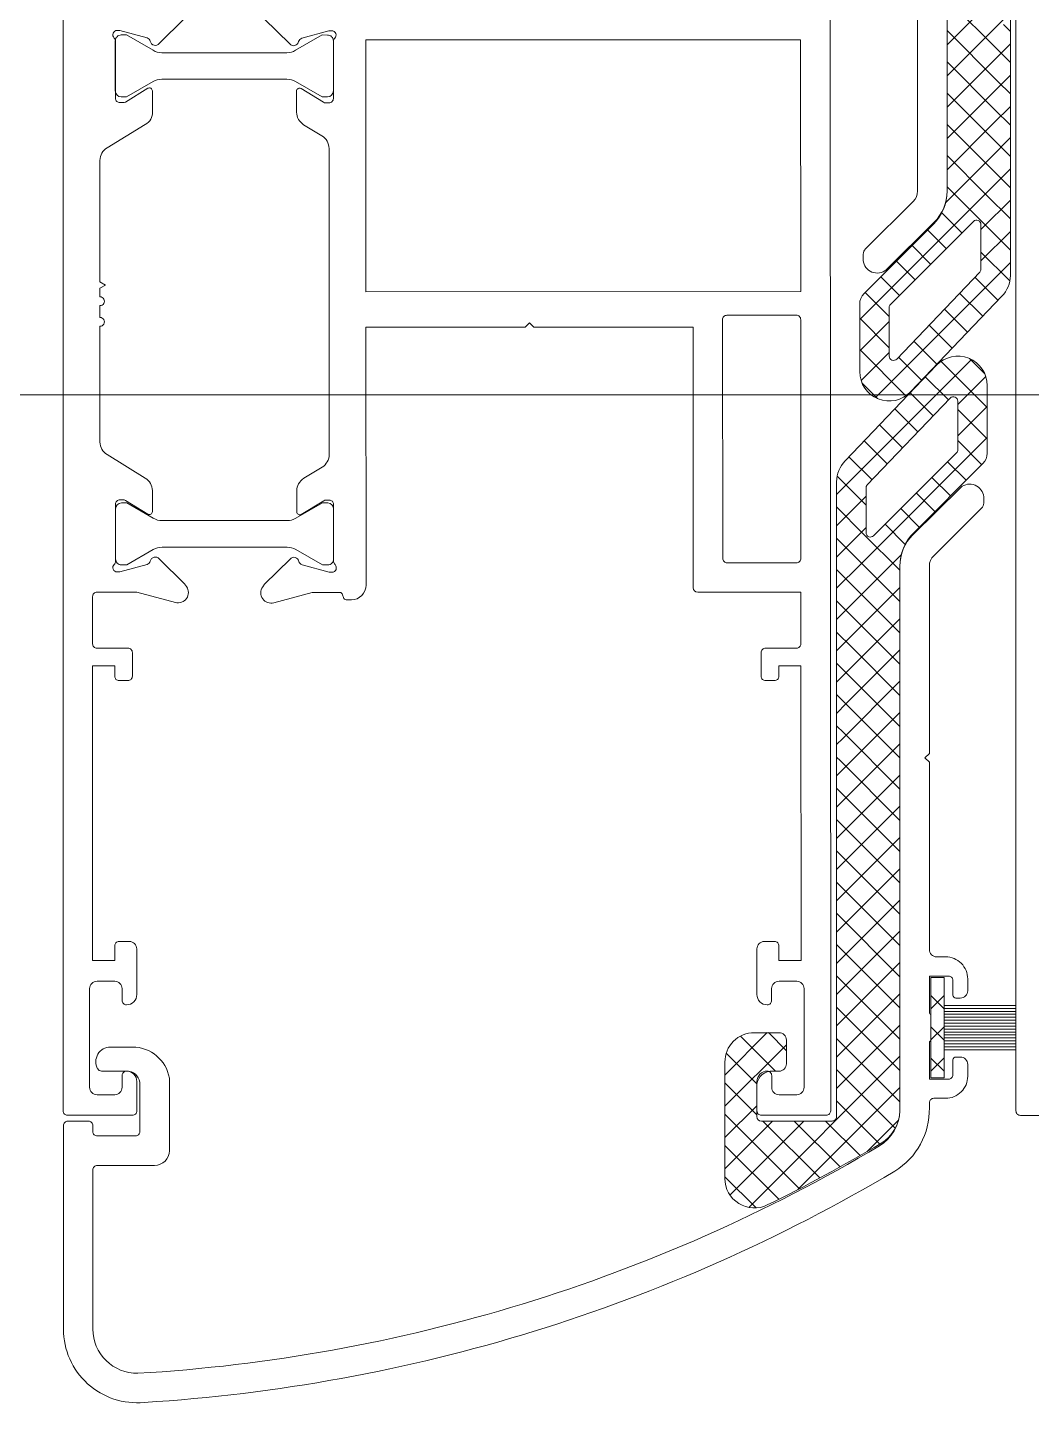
# Model space of a CAD drawing. Header units: centimetres. Extents: x 118932 to 154602, y -32682 to -23521.
# Drawn here: x 138044.56 to 138051.37, y -25187.51 to -25178.17 of the extents above; entities that cross this region are included whole.
import ezdxf

# ---------------------------------------------------------------- set-up
doc = ezdxf.new("R2010")
doc.units = ezdxf.units.CM
doc.header["$LTSCALE"] = 50
doc.header["$MEASUREMENT"] = 0
doc.layers.add('GEN_00_BL_Yazı', color=7, linetype='Continuous', lineweight=0, true_color=0x4f5250)
doc.layers.add('GEN_02_TF_Pencere', color=7, linetype='Continuous', lineweight=9, true_color=0x6093ac)

# ---------------------------------------------------------------- blocks, each defined once
blk = doc.blocks.new('P19')
at = {"layer": 'GEN_00_BL_Yazı'}
blk.add_line((62982.4729, 12254.7201, 0), (63032.4757, 12254.7043, 0), dxfattribs=at)
at = {"layer": 'GEN_02_TF_Pencere', "extrusion": (0, 0, -1)}
for p, q in [((62998.0276, 12259.9751, 0), (62998.0279, 12261.056, 0)), ((62998.2279, 12261.056, 0), (62998.2275, 12259.6751, 0)), ((62992.5512, 12259.2064, 0), (62993.5772, 12260.2317, 0)), ((62993.5275, 12260.235, 0), (62993.7393, 12260.0232, 0)), ((62992.5512, 12259.4185, 0), (62993.2432, 12260.11, 0)), ((62993.2029, 12259.6456, 0), (62993.705, 12260.1473, 0)), ((62993.2334, 12260.1049, 0), (62993.7391, 12259.5989, 0)), ((62993.3739, 12260.1766, 0), (62993.7392, 12259.811, 0)), ((62993.0946, 12260.0316, 0), (62993.4805, 12259.6455, 0)), ((62993.739, 12259.2454, 0), (62993.7393, 12260.0353, 0)), ((62992.5861, 12259.9856, 0), (62992.5861, 12259.9856, 0)), ((62992.9574, 12259.9567, 0), (62993.2683, 12259.6456, 0)), ((62993.4151, 12259.6455, 0), (62993.7392, 12259.9695, 0)), ((62997.6085, 12259.9453, 0), (62997.9976, 12259.9452, 0)), ((62992.5614, 12259.6407, 0), (62992.7728, 12259.852, 0)), ((62992.8218, 12259.8802, 0), (62993.0562, 12259.6457, 0)), ((62997.5083, 12259.352, 0), (62997.5085, 12259.8453, 0)), ((62992.6878, 12259.8021, 0), (62992.9812, 12259.5085, 0)), ((62993.5227, 12259.541, 0), (62993.7392, 12259.7574, 0)), ((62997.9975, 12259.7452, 0), (62997.7384, 12259.7452, 0)), ((62992.5832, 12259.6946, 0), (62992.9812, 12259.2963, 0)), ((62993.0113, 12259.6457, 0), (62993.4913, 12259.6455, 0)), ((62997.7084, 12259.7152, 0), (62997.7083, 12259.3802, 0)), ((62998.0275, 12259.6751, 0), (62998.0275, 12259.7151, 0)), ((62998.1975, 12259.6451, 0), (62998.0575, 12259.6451, 0)), ((62991.7336, 12259.6072, 0), (62991.2936, 12259.6074, 0)), ((62991.7604, 12249.6372, 0), (62991.7636, 12259.5772, 0)), ((62992.3513, 12259.5214, 0), (62992.3513, 12259.5558, 0)), ((62992.5513, 12259.5754, 0), (62992.5501, 12255.8795, 0)), ((62992.5513, 12259.5752, 0), (62992.5501, 12255.8796, 0)), ((62992.9799, 12255.3068, 0), (62992.9813, 12259.6157, 0)), ((62993.3211, 12259.1275, 0), (62993.7391, 12259.5453, 0)), ((62993.5227, 12259.6155, 0), (62993.5226, 12259.4155, 0)), ((62993.5227, 12259.6033, 0), (62993.7391, 12259.3868, 0)), ((62992.2413, 12259.4914, 0), (62992.3213, 12259.4914, 0)), ((62992.5513, 12259.5143, 0), (62992.9811, 12259.0842, 0)), ((62992.3512, 12259.3614, 0), (62992.2212, 12259.3614, 0)), ((62992.3511, 12259.1087, 0), (62992.3512, 12259.3614, 0)), ((62992.5511, 12258.9942, 0), (62992.9812, 12259.424, 0)), ((62993.5213, 12259.3925, 0), (62993.7294, 12259.1842, 0)), ((62992.0912, 12259.2615, 0), (62992.0912, 12259.3415, 0)), ((62992.1912, 12259.3314, 0), (62992.1912, 12259.2314, 0)), ((62992.5512, 12259.3022, 0), (62992.981, 12258.8721, 0)), ((62993.3211, 12259.2568, 0), (62993.3211, 12259.0956, 0)), ((62993.4312, 12259.3067, 0), (62993.3712, 12259.3068, 0)), ((62993.3949, 12259.3068, 0), (62993.6327, 12259.0688, 0)), ((62993.4513, 12259.0455, 0), (62993.739, 12259.3331, 0)), ((62997.7974, 12259.3052, 0), (62997.9687, 12259.3052, 0)), ((62992.1712, 12259.2114, 0), (62992.1412, 12259.2115, 0)), ((62992.551, 12258.7821, 0), (62992.9811, 12259.2119, 0)), ((62993.3211, 12259.1684, 0), (62993.4439, 12259.0455, 0)), ((62992.3411, 12258.9314, 0), (62992.3411, 12259.0914, 0)), ((62992.5511, 12259.09, 0), (62992.981, 12258.6599, 0)), ((62997.9073, 12259.1416, 0), (62997.758, 12259.1416, 0)), ((62992.551, 12258.57, 0), (62992.9811, 12258.9998, 0)), ((62993.3711, 12259.0456, 0), (62993.539, 12259.0455, 0)), ((62992.351, 12258.6614, 0), (62992.3511, 12258.914, 0)), ((62992.141, 12258.8115, 0), (62992.171, 12258.8114, 0)), ((62992.191, 12258.7914, 0), (62992.191, 12258.6914, 0)), ((62992.5509, 12258.3578, 0), (62992.981, 12258.7876, 0)), ((62992.5511, 12258.8779, 0), (62992.9809, 12258.4478, 0)), ((62992.091, 12258.6815, 0), (62992.091, 12258.7615, 0)), ((62992.221, 12258.6614, 0), (62992.351, 12258.6614, 0)), ((62992.551, 12258.6658, 0), (62992.9808, 12258.2357, 0)), ((62992.301, 12258.5314, 0), (62992.2409, 12258.5314, 0)), ((62992.5508, 12258.1457, 0), (62992.9809, 12258.5755, 0)), ((62992.3505, 12257.2105, 0), (62992.351, 12258.4814, 0)), ((62992.5509, 12258.4536, 0), (62992.9808, 12258.0235, 0)), ((62992.5508, 12257.9336, 0), (62992.9809, 12258.3634, 0)), ((62992.5509, 12258.2415, 0), (62992.9807, 12257.8114, 0)), ((62992.5507, 12257.7214, 0), (62992.9808, 12258.1512, 0)), ((62992.5508, 12258.0294, 0), (62992.9806, 12257.5993, 0)), ((62992.5506, 12257.5093, 0), (62992.9807, 12257.9391, 0)), ((62992.5507, 12257.8172, 0), (62992.9737, 12257.394, 0)), ((62992.5506, 12257.2972, 0), (62992.9807, 12257.727, 0)), ((62992.5507, 12257.6051, 0), (62992.954, 12257.2015, 0)), ((62992.5505, 12257.085, 0), (62992.9806, 12257.5149, 0)), ((62992.5506, 12257.393, 0), (62992.9343, 12257.009, 0)), ((62992.9737, 12257.394, 0), (62992.9806, 12257.3871, 0)), ((62992.9625, 12257.2847, 0), (62992.9805, 12257.3027, 0)), ((62992.3805, 12257.1805, 0), (62992.3505, 12257.2105, 0)), ((62992.5504, 12256.8729, 0), (62992.9625, 12257.2847, 0)), ((62992.954, 12257.2015, 0), (62992.9805, 12257.175, 0)), ((62992.3501, 12255.8796, 0), (62992.3505, 12257.1505, 0)), ((62992.3505, 12257.1505, 0), (62992.3805, 12257.1805, 0)), ((62992.5505, 12257.1808, 0), (62992.9146, 12256.8165, 0)), ((62992.5504, 12256.6608, 0), (62992.9383, 12257.0485, 0)), ((62992.9383, 12257.0485, 0), (62992.9805, 12257.0906, 0)), ((62992.5505, 12256.9687, 0), (62992.8949, 12256.6241, 0)), ((62992.9343, 12257.009, 0), (62992.9804, 12256.9629, 0)), ((62992.9142, 12256.8123, 0), (62992.9804, 12256.8785, 0)), ((62992.5503, 12256.4486, 0), (62992.9142, 12256.8123, 0)), ((62992.5504, 12256.7566, 0), (62992.8752, 12256.4316, 0)), ((62992.9146, 12256.8165, 0), (62992.9804, 12256.7508, 0)), ((62992.89, 12256.576, 0), (62992.9803, 12256.6663, 0)), ((62992.5502, 12256.2365, 0), (62992.89, 12256.576, 0)), ((62992.5503, 12256.5444, 0), (62992.8555, 12256.2391, 0)), ((62992.8949, 12256.6241, 0), (62992.9803, 12256.5386, 0)), ((62992.8658, 12256.3398, 0), (62992.9803, 12256.4542, 0)), ((62992.8752, 12256.4316, 0), (62992.9802, 12256.3265, 0)), ((62992.5502, 12256.0244, 0), (62992.8658, 12256.3398, 0)), ((62992.5503, 12256.3323, 0), (62992.8358, 12256.0466, 0)), ((62992.8417, 12256.1036, 0), (62992.9802, 12256.2421, 0)), ((62992.8555, 12256.2391, 0), (62992.9802, 12256.1144, 0)), ((62992.5408, 12255.8029, 0), (62992.8417, 12256.1036, 0)), ((62992.5502, 12256.1202, 0), (62992.8161, 12255.8541, 0)), ((62992.8175, 12255.8674, 0), (62992.9801, 12256.0299, 0)), ((62992.8358, 12256.0466, 0), (62992.9801, 12255.9022, 0)), ((62992.5501, 12255.9081, 0), (62992.7964, 12255.6616, 0)), ((62991.957, 12255.0074, 0), (62992.8175, 12255.8674, 0)), ((62991.9959, 12255.4869, 0), (62992.3208, 12255.8089, 0)), ((62992.7933, 12255.6312, 0), (62992.9801, 12255.8178, 0)), ((62992.8161, 12255.8541, 0), (62992.98, 12255.6901, 0)), ((62992.514, 12255.732, 0), (62992.6507, 12255.5952, 0)), ((62992.4563, 12255.6534, 0), (62991.9863, 12255.1837, 0)), ((62992.4622, 12255.6674, 0), (62992.1373, 12255.3455, 0)), ((62992.1658, 12255.1107, 0), (62992.7288, 12255.6733, 0)), ((62992.4184, 12255.6155, 0), (62992.5446, 12255.4892, 0)), ((62992.78, 12255.6521, 0), (62992.7799, 12255.3493, 0)), ((62992.78, 12255.6521, 0), (62992.78, 12255.6521, 0)), ((62992.78, 12255.6179, 0), (62992.7933, 12255.6312, 0)), ((62992.7964, 12255.6616, 0), (62992.98, 12255.478, 0)), ((62992.7799, 12255.4057, 0), (62992.98, 12255.6057, 0)), ((62991.9812, 12255.4092, 0), (62991.9813, 12255.4516, 0)), ((62992.3123, 12255.5094, 0), (62992.4385, 12255.3832, 0)), ((62992.78, 12255.4659, 0), (62992.9764, 12255.2694, 0)), ((62992.0635, 12254.4777, 0), (62992.9799, 12255.3935, 0)), ((62992.2062, 12255.4034, 0), (62992.3324, 12255.2771, 0)), ((62992.1001, 12255.2974, 0), (62992.2263, 12255.1711, 0)), ((62992.7717, 12255.3287, 0), (62992.2087, 12254.7396, 0)), ((62992.7391, 12255.2946, 0), (62992.8953, 12255.1382, 0)), ((62992.9799, 12255.3068, 0), (62992.9799, 12255.3068, 0)), ((62991.994, 12255.1913, 0), (62992.157, 12255.0282, 0)), ((62992.3015, 12254.5165, 0), (62992.9213, 12255.1654, 0)), ((62992.6354, 12255.1861, 0), (62992.7917, 12255.0297, 0)), ((62991.957, 12255.113, 0), (62991.9569, 12254.6547, 0)), ((62992.1569, 12254.7602, 0), (62992.157, 12255.0894, 0)), ((62992.5318, 12255.0776, 0), (62992.6881, 12254.9212, 0)), ((62991.9569, 12254.7953, 0), (62992.157, 12254.9952, 0)), ((62991.957, 12255.0162, 0), (62992.1569, 12254.8161, 0)), ((62992.4281, 12254.9692, 0), (62992.5844, 12254.8127, 0)), ((62991.9569, 12254.804, 0), (62992.2707, 12254.4901, 0)), ((62991.9666, 12254.5929, 0), (62992.1569, 12254.7831, 0)), ((62992.3244, 12254.8607, 0), (62992.4808, 12254.7042, 0)), ((62992.7159, 12254.736, 0), (62991.7995, 12253.8202, 0)), ((62992.4779, 12254.6973, 0), (62991.8581, 12254.0484, 0)), ((62992.2208, 12254.7522, 0), (62992.3772, 12254.5957, 0)), ((62992.8225, 12254.4097, 0), (62992.5087, 12254.7236, 0)), ((62992.8063, 12254.6381, 0), (62992.7016, 12254.7429, 0)), ((62992.5586, 12254.4615, 0), (62992.4022, 12254.6181, 0)), ((62992.8128, 12254.6208, 0), (62992.6225, 12254.4307, 0)), ((62991.9731, 12254.5756, 0), (62992.0778, 12254.4709, 0)), ((62992.455, 12254.3531, 0), (62992.2986, 12254.5095, 0)), ((62992.8224, 12254.1008, 0), (62992.8225, 12254.5591, 0)), ((62992.0077, 12253.8851, 0), (62992.5707, 12254.4742, 0)), ((62992.3513, 12254.2446, 0), (62992.1949, 12254.401, 0)), ((62992.6225, 12254.4535, 0), (62992.6224, 12254.1243, 0)), ((62992.8225, 12254.4185, 0), (62992.6224, 12254.2185, 0)), ((62992.8224, 12254.1976, 0), (62992.6225, 12254.3976, 0)), ((62992.2476, 12254.1361, 0), (62992.0913, 12254.2925, 0)), ((62992.8224, 12254.2063, 0), (62991.9619, 12253.3464, 0)), ((62992.144, 12254.0277, 0), (62991.9877, 12254.184, 0)), ((62992.7854, 12254.0224, 0), (62992.6224, 12254.1855, 0)), ((62992.0403, 12253.9192, 0), (62991.8841, 12254.0755, 0)), ((62992.6136, 12254.1031, 0), (62992.0506, 12253.5404, 0)), ((62992.3231, 12253.5604, 0), (62992.7931, 12254.0301, 0)), ((62992.6793, 12253.9164, 0), (62992.5531, 12254.0427, 0)), ((62991.9994, 12253.7479, 0), (62991.803, 12253.9444, 0)), ((62992.5732, 12253.8104, 0), (62992.447, 12253.9366, 0)), ((62991.7995, 12253.9069, 0), (62991.7981, 12249.5981, 0)), ((62991.7995, 12253.9069, 0), (62991.7995, 12253.9069, 0)), ((62991.9994, 12253.5617, 0), (62991.9995, 12253.8644, 0)), ((62992.3172, 12253.5464, 0), (62992.6421, 12253.8683, 0)), ((62991.9995, 12253.808, 0), (62991.7994, 12253.6081, 0)), ((62992.4671, 12253.7043, 0), (62992.3409, 12253.8306, 0)), ((62992.7981, 12253.8046, 0), (62992.7981, 12253.7622, 0)), ((62991.983, 12253.5522, 0), (62991.7994, 12253.7358, 0)), ((62992.361, 12253.5983, 0), (62992.2348, 12253.7246, 0)), ((62992.7835, 12253.7268, 0), (62992.4586, 12253.4049, 0)), ((62991.9861, 12253.5826, 0), (62991.7993, 12253.396, 0)), ((62991.9994, 12253.5959, 0), (62991.9861, 12253.5826, 0)), ((62991.9994, 12253.5617, 0), (62991.9994, 12253.5617, 0)), ((62992.2654, 12253.4817, 0), (62992.1287, 12253.6185, 0)), ((62991.9633, 12253.3597, 0), (62991.7994, 12253.5237, 0)), ((62992.2293, 12253.3057, 0), (62991.983, 12253.5522, 0)), ((62992.2386, 12253.4109, 0), (62991.9377, 12253.1102, 0)), ((62991.9619, 12253.3464, 0), (62991.7993, 12253.1838, 0)), ((62991.9436, 12253.1672, 0), (62991.7993, 12253.3115, 0)), ((62992.2292, 12253.0936, 0), (62991.9633, 12253.3597, 0)), ((62992.2281, 12249.6384, 0), (62992.2293, 12253.3343, 0)), ((62992.2281, 12249.6385, 0), (62992.2293, 12253.3341, 0)), ((62992.4293, 12253.3342, 0), (62992.4289, 12252.0633, 0)), ((62992.2292, 12253.1894, 0), (62991.9136, 12252.8739, 0)), ((62991.9377, 12253.1102, 0), (62991.7992, 12252.9717, 0)), ((62991.9239, 12252.9747, 0), (62991.7992, 12253.0994, 0)), ((62992.2291, 12252.8814, 0), (62991.9436, 12253.1672, 0)), ((62992.2291, 12252.9773, 0), (62991.8894, 12252.6377, 0)), ((62992.2291, 12252.6693, 0), (62991.9239, 12252.9747, 0)), ((62991.9136, 12252.8739, 0), (62991.7991, 12252.7596, 0)), ((62991.9042, 12252.7822, 0), (62991.7992, 12252.8873, 0)), ((62992.2291, 12252.7651, 0), (62991.8652, 12252.4015, 0)), ((62992.229, 12252.4572, 0), (62991.9042, 12252.7822, 0)), ((62991.8845, 12252.5897, 0), (62991.7991, 12252.6751, 0)), ((62991.8894, 12252.6377, 0), (62991.7991, 12252.5474, 0)), ((62992.229, 12252.553, 0), (62991.841, 12252.1653, 0)), ((62992.2289, 12252.2451, 0), (62991.8845, 12252.5897, 0)), ((62991.8648, 12252.3972, 0), (62991.799, 12252.463, 0)), ((62991.8652, 12252.4015, 0), (62991.799, 12252.3353, 0)), ((62992.2289, 12252.3409, 0), (62991.8169, 12251.929, 0)), ((62992.2289, 12252.0329, 0), (62991.8648, 12252.3972, 0)), ((62991.8451, 12252.2047, 0), (62991.799, 12252.2509, 0))]:
    blk.add_line(p, q, dxfattribs=at)
at = {"layer": 'GEN_02_TF_Pencere'}
for p, q in [((62993.0231, 12251.6364, 0), (62993.0211, 12259.5764, 0)), ((62993.0511, 12259.6064, 0), (62993.4911, 12259.6065, 0)), ((62993.5211, 12259.5765, 0), (62993.5211, 12259.3765, 0)), ((62997.7295, 12259.3751, 0), (62997.7296, 12259.5751, 0)), ((62997.7596, 12259.6051, 0), (62998.1996, 12259.6049, 0)), ((62998.2296, 12259.5749, 0), (62998.2264, 12249.6349, 0)), ((62998.2296, 12259.5749, 0), (62998.2296, 12259.5749, 0)), ((62993.3711, 12259.4665, 0), (62993.2511, 12259.4665, 0)), ((62997.9996, 12259.465, 0), (62997.8796, 12259.465, 0)), ((62992.2513, 12259.3514, 0), (62992.251, 12258.6714, 0)), ((62992.3413, 12259.3514, 0), (62992.2513, 12259.3514, 0)), ((62992.2513, 12259.3514, 0), (62992.2513, 12259.3514, 0)), ((62992.341, 12258.6714, 0), (62992.3413, 12259.3514, 0)), ((62993.2011, 12259.4165, 0), (62993.2013, 12258.7465, 0)), ((62993.4212, 12259.3365, 0), (62993.4211, 12259.4165, 0)), ((62997.8295, 12259.415, 0), (62997.8295, 12259.335, 0)), ((62998.0493, 12258.745, 0), (62998.0495, 12259.415, 0)), ((62992.3413, 12259.3078, 0), (62992.2512, 12259.2178, 0)), ((62992.2513, 12259.3078, 0), (62992.3412, 12259.2178, 0)), ((62992.2512, 12259.1614, 0), (62991.7635, 12259.1616, 0)), ((62992.2512, 12259.1414, 0), (62991.7634, 12259.1416, 0)), ((62992.2512, 12259.1214, 0), (62991.7634, 12259.1216, 0)), ((62992.2512, 12259.1014, 0), (62991.7634, 12259.1016, 0)), ((62992.2512, 12259.0814, 0), (62991.7634, 12259.0816, 0)), ((62992.2512, 12259.0957, 0), (62992.3412, 12259.0056, 0)), ((62992.3412, 12259.0956, 0), (62992.2512, 12259.0057, 0)), ((62992.2512, 12259.0614, 0), (62991.7634, 12259.0616, 0)), ((62992.2512, 12259.0414, 0), (62991.7634, 12259.0416, 0)), ((62992.2512, 12259.0214, 0), (62991.7634, 12259.0216, 0)), ((62992.2512, 12259.0014, 0), (62991.7634, 12259.0016, 0)), ((62992.2511, 12258.9814, 0), (62991.7634, 12258.9816, 0)), ((62992.2511, 12258.9614, 0), (62991.7634, 12258.9616, 0)), ((62992.2511, 12258.9414, 0), (62991.7634, 12258.9416, 0)), ((62992.2511, 12258.9214, 0), (62991.7634, 12258.9216, 0)), ((62992.2511, 12258.9014, 0), (62991.7634, 12258.9016, 0)), ((62992.2511, 12258.8814, 0), (62991.7634, 12258.8816, 0)), ((62992.3411, 12258.8835, 0), (62992.2511, 12258.7935, 0)), ((62992.2511, 12258.8835, 0), (62992.3411, 12258.7935, 0)), ((62992.2511, 12258.8614, 0), (62991.7634, 12258.8616, 0)), ((62993.4213, 12258.7465, 0), (62993.4213, 12258.8265, 0)), ((62993.5213, 12258.7865, 0), (62993.5214, 12258.4765, 0)), ((62997.8293, 12258.825, 0), (62997.8293, 12258.745, 0)), ((62993.2513, 12258.6965, 0), (62993.3713, 12258.6965, 0)), ((62997.7292, 12258.4751, 0), (62997.7293, 12258.7851, 0)), ((62997.8793, 12258.695, 0), (62997.9993, 12258.695, 0)), ((62992.251, 12258.6714, 0), (62992.341, 12258.6714, 0)), ((62992.3418, 12258.6721, 0), (62992.3403, 12258.6707, 0)), ((62993.3714, 12258.5565, 0), (62993.2214, 12258.5565, 0)), ((62993.2214, 12258.5565, 0), (62993.2219, 12256.5565, 0)), ((62993.3714, 12258.4565, 0), (62993.3714, 12258.5565, 0)), ((62997.8793, 12258.555, 0), (62997.8792, 12258.455, 0)), ((62998.0293, 12258.555, 0), (62997.8793, 12258.555, 0)), ((62998.0286, 12256.555, 0), (62998.0293, 12258.555, 0)), ((62993.4714, 12258.4265, 0), (62993.4014, 12258.4265, 0)), ((62997.8492, 12258.425, 0), (62997.7792, 12258.4251, 0)), ((62993.4019, 12256.6565, 0), (62993.4619, 12256.6565, 0)), ((62997.7887, 12256.655, 0), (62997.8487, 12256.655, 0)), ((62993.2219, 12256.5565, 0), (62993.3719, 12256.5565, 0)), ((62993.3719, 12256.5565, 0), (62993.3719, 12256.6265, 0)), ((62993.4919, 12256.6265, 0), (62993.4919, 12256.4665, 0)), ((62997.7586, 12256.4651, 0), (62997.7587, 12256.6251, 0)), ((62997.8787, 12256.625, 0), (62997.8786, 12256.555, 0)), ((62997.8786, 12256.555, 0), (62998.0286, 12256.555, 0)), ((62993.2219, 12256.4065, 0), (62993.222, 12256.0565, 0)), ((62993.4619, 12256.4365, 0), (62993.2519, 12256.4365, 0)), ((62997.9986, 12256.435, 0), (62997.7886, 12256.435, 0)), ((62998.0285, 12256.085, 0), (62998.0286, 12256.405, 0)), ((62996.2724, 12256.1068, 0), (62996.3072, 12256.1069, 0)), ((62996.3265, 12256.092, 0), (62996.3319, 12256.0721, 0)), ((62996.5378, 12256.0573, 0), (62996.7986, 12256.1272, 0)), ((62997.4666, 12256.1249, 0), (62997.7274, 12256.0551, 0)), ((62993.222, 12256.0565, 0), (62993.9224, 12256.0566, 0)), ((62993.9524, 12256.0267, 0), (62993.9529, 12254.2567, 0)), ((62996.1729, 12254.2572, 0), (62996.1724, 12256.0068, 0)), ((62996.3512, 12256.0573, 0), (62996.5378, 12256.0573, 0)), ((62996.8615, 12256.0015, 0), (62996.6886, 12255.8303, 0)), ((62996.874, 12256.0194, 0), (62996.8615, 12256.0015, 0)), ((62997.4037, 12255.9992, 0), (62997.3911, 12256.0172, 0)), ((62997.5765, 12255.828, 0), (62997.4037, 12255.9992, 0)), ((62997.7274, 12256.0551, 0), (62997.9985, 12256.055, 0)), ((62996.4225, 12255.9198, 0), (62996.4043, 12255.9198, 0)), ((62996.6067, 12255.8688, 0), (62996.4225, 12255.9198, 0)), ((62997.8427, 12255.9175, 0), (62997.6585, 12255.8665, 0)), ((62997.8608, 12255.9175, 0), (62997.8427, 12255.9175, 0)), ((62993.2221, 12255.8265, 0), (62993.2225, 12254.2065, 0)), ((62993.7225, 12255.8566, 0), (62993.2521, 12255.8565, 0)), ((62993.7529, 12254.2066, 0), (62993.7525, 12255.8266, 0)), ((62996.3925, 12255.8298, 0), (62996.3924, 12255.4898, 0)), ((62996.3925, 12255.8468, 0), (62996.3926, 12255.4598, 0)), ((62996.4686, 12255.8697, 0), (62996.4325, 12255.8697, 0)), ((62996.6486, 12255.7657, 0), (62996.4686, 12255.8697, 0)), ((62997.7965, 12255.8693, 0), (62997.6164, 12255.7654, 0)), ((62997.8325, 12255.8693, 0), (62997.7965, 12255.8693, 0)), ((62997.8724, 12255.4893, 0), (62997.8725, 12255.8293, 0)), ((62997.8725, 12255.4575, 0), (62997.8727, 12255.8445, 0)), ((62997.5564, 12255.7494, 0), (62996.7086, 12255.7497, 0)), ((62996.4598, 12255.4342, 0), (62996.6121, 12255.5272, 0)), ((62996.4685, 12255.4497, 0), (62996.6485, 12255.5536, 0)), ((62996.7085, 12255.5697, 0), (62997.5564, 12255.5694, 0)), ((62996.7085, 12255.5697, 0), (62996.7085, 12255.5697, 0)), ((62997.6164, 12255.5533, 0), (62997.7963, 12255.4493, 0)), ((62997.653, 12255.525, 0), (62997.8053, 12255.4319, 0)), ((62996.4226, 12255.4298, 0), (62996.4442, 12255.4298, 0)), ((62996.4324, 12255.4497, 0), (62996.4685, 12255.4497, 0)), ((62996.6426, 12255.5102, 0), (62996.6426, 12255.3676, 0)), ((62997.6225, 12255.3654, 0), (62997.6225, 12255.5079, 0)), ((62997.7963, 12255.4493, 0), (62997.8324, 12255.4493, 0)), ((62997.821, 12255.4275, 0), (62997.8425, 12255.4275, 0)), ((62996.5947, 12255.2822, 0), (62996.4705, 12255.2064, 0)), ((62997.9303, 12255.1212, 0), (62997.6704, 12255.28, 0)), ((62996.4227, 12255.121, 0), (62996.4229, 12254.2142, 0)), ((62997.9779, 12254.25, 0), (62997.9781, 12255.0359, 0)), ((62993.9529, 12254.2567, 0), (62995.0329, 12254.2569, 0)), ((62995.0329, 12254.2569, 0), (62995.0629, 12254.2269, 0)), ((62995.0629, 12254.2269, 0), (62995.0929, 12254.2569, 0)), ((62995.0929, 12254.2569, 0), (62996.1729, 12254.2572, 0)), ((62996.4229, 12254.2142, 0), (62996.4232, 12253.0435, 0)), ((62993.2525, 12254.1765, 0), (62993.7229, 12254.1766, 0)), ((62993.7441, 12254.1854, 0), (62993.7441, 12254.1854, 0)), ((62997.9779, 12254.11, 0), (62997.9779, 12254.19, 0)), ((62997.9778, 12253.9919, 0), (62997.9778, 12254.05, 0)), ((62996.173, 12254.0172, 0), (62993.2225, 12254.0165, 0)), ((62993.2225, 12254.0165, 0), (62993.223, 12252.3065, 0)), ((62993.2225, 12254.0165, 0), (62993.2225, 12254.0165, 0)), ((62996.1734, 12252.3072, 0), (62996.173, 12254.0172, 0)), ((62997.9398, 12253.97, 0), (62997.9778, 12253.9919, 0)), ((62997.9778, 12253.948, 0), (62997.9398, 12253.97, 0)), ((62997.9775, 12253.1241, 0), (62997.9778, 12253.948, 0)), ((62997.6696, 12252.8802, 0), (62997.9296, 12253.0388, 0)), ((62996.4711, 12252.9582, 0), (62996.5953, 12252.8824, 0)), ((62996.4449, 12252.7348, 0), (62996.4233, 12252.7348, 0)), ((62996.6129, 12252.6374, 0), (62996.4605, 12252.7304, 0)), ((62996.6433, 12252.7971, 0), (62996.6433, 12252.6545, 0)), ((62997.6216, 12252.6523, 0), (62997.6217, 12252.7948, 0)), ((62997.8045, 12252.7282, 0), (62997.6521, 12252.6352, 0)), ((62997.8417, 12252.7325, 0), (62997.8201, 12252.7325, 0)), ((62996.3933, 12252.7048, 0), (62996.3934, 12252.3178, 0)), ((62996.3933, 12252.3138, 0), (62996.3934, 12252.6538, 0)), ((62996.4334, 12252.6938, 0), (62996.4695, 12252.6937, 0)), ((62996.4695, 12252.6937, 0), (62996.6494, 12252.5898, 0)), ((62997.6173, 12252.5895, 0), (62997.7973, 12252.6933, 0)), ((62997.7973, 12252.6933, 0), (62997.8334, 12252.6933, 0)), ((62997.8715, 12252.3155, 0), (62997.8717, 12252.7025, 0)), ((62997.8734, 12252.6533, 0), (62997.8733, 12252.3133, 0)), ((62996.7094, 12252.5737, 0), (62997.5573, 12252.5734, 0)), ((62996.7094, 12252.5737, 0), (62996.7094, 12252.5737, 0)), ((62996.6494, 12252.3776, 0), (62996.4693, 12252.2737, 0)), ((62997.5572, 12252.3934, 0), (62996.7094, 12252.3937, 0)), ((62997.7972, 12252.2733, 0), (62997.6172, 12252.3773, 0)), ((62993.223, 12252.3065, 0), (62996.1734, 12252.3072, 0)), ((62996.4234, 12252.2448, 0), (62996.6076, 12252.2959, 0)), ((62996.4693, 12252.2737, 0), (62996.4332, 12252.2738, 0)), ((62996.6895, 12252.3344, 0), (62996.8624, 12252.1634, 0)), ((62997.4025, 12252.1611, 0), (62997.5754, 12252.3322, 0)), ((62997.6574, 12252.2936, 0), (62997.8415, 12252.2425, 0)), ((62997.8332, 12252.2733, 0), (62997.7972, 12252.2733, 0)), ((62996.4053, 12252.2448, 0), (62996.4234, 12252.2448, 0)), ((62997.8415, 12252.2425, 0), (62997.8597, 12252.2425, 0))]:
    blk.add_line(p, q, dxfattribs=at)
at = {"layer": 'GEN_02_TF_Pencere', "extrusion": (0, 0, -1)}
for centre, radius, start, end in [((-62998.3792, 12250.2258, 0), 11.3496, 59.30775, 86.4678), ((-62997.7279, 12261.0561, 0), 0.5, 84.49686, 180.01811), ((-62998.3792, 12250.2258, 0), 11.1496, 59.31519, 86.62957), ((-62997.7279, 12261.0561, 0), 0.3, 89.1969, 180.01815), ((-62998.3591, 12250.2262, 0), 11.1293, 59.316, 63.83239), ((-62993.5393, 12260.0353, 0), 0.2, 63.83236, 180.0181), ((-62992.842, 12259.5667, 0), 0.4908, 358.71972, 58.57254), ((-62997.6085, 12259.8453, 0), 0.1, 0.01808, 90.01817), ((-62997.9976, 12259.9752, 0), 0.03, 180.01808, 270.01817), ((-62992.842, 12259.5667, 0), 0.2908, 1.70487, 58.3515), ((-62992.822, 12259.5669, 0), 0.2708, 1.76601, 58.31654), ((-62997.7384, 12259.7152, 0), 0.03, 0.01808, 90.01817), ((-62997.9975, 12259.7152, 0), 0.03, 90.01809, 180.01817), ((-62993.0113, 12259.6157, 0), 0.03, 0.01808, 90.01817), ((-62993.4915, 12259.6143, 0), 0.0312, 89.64441, 177.74483), ((-62998.0575, 12259.6751, 0), 0.03, 270.01808, 0.01817), ((-62998.1975, 12259.6751, 0), 0.03, 180.01809, 270.01817), ((-62991.7336, 12259.5772, 0), 0.03, 90.01809, 180.01817), ((-62992.2412, 12259.3414, 0), 0.15, 0.01808, 90.01817), ((-62992.3213, 12259.5214, 0), 0.03, 180.01809, 270.01817), ((-62992.2212, 12259.3314, 0), 0.03, 0.01809, 90.01817), ((-62993.4189, 12259.4099, 0), 0.1039, 176.89239, 263.22422), ((-62997.7588, 12259.3959, 0), 0.2543, 270.17631, 350.05906), ((-62997.7976, 12259.3959, 0), 0.0907, 270.17633, 350.05908), ((-62992.1412, 12259.2615, 0), 0.05, 270.01808, 0.01817), ((-62993.3711, 12259.2568, 0), 0.05, 0.01808, 90.01817), ((-62997.9074, 12259.2415, 0), 0.1, 151.28322, 270.04381), ((-62997.9687, 12259.2752, 0), 0.03, 90.01798, 151.30879), ((-62992.1712, 12259.2314, 0), 0.02, 180.01808, 270.01817), ((-62993.539, 12259.2455, 0), 0.2, 180.01808, 270.01817), ((-62992.3611, 12259.0914, 0), 0.02, 0.01816, 60.01812), ((-62993.3711, 12259.0956, 0), 0.05, 270.01808, 0.01817), ((-62992.3611, 12258.9314, 0), 0.02, 300.01813, 0.01809), ((-62992.141, 12258.7615, 0), 0.05, 0.01808, 90.01817), ((-62992.171, 12258.7914, 0), 0.02, 90.01808, 180.01817), ((-62992.241, 12258.6814, 0), 0.15, 270.01808, 0.01817), ((-62992.221, 12258.6914, 0), 0.03, 270.01808, 0.01817), ((-62992.301, 12258.4814, 0), 0.05, 90.01808, 180.01817), ((-62992.2501, 12255.8796, 0), 0.1, 180.01815, 225.01807), ((-62992.2301, 12255.8797, 0), 0.32, 180.01814, 225.01806), ((-62992.2501, 12255.8796, 0), 0.3, 180.01817, 225.01809), ((-62992.75, 12255.6521, 0), 0.03, 45.01708, 180.01809), ((-62992.0313, 12255.4516, 0), 0.05, 0.01824, 45.01816), ((-62992.0761, 12255.4186, 0), 0.0953, 230.06431, 354.34235), ((-62992.7499, 12255.3493, 0), 0.03, 180.01808, 223.50323), ((-62992.7799, 12255.3069, 0), 0.2, 180.0174, 225.02018), ((-62992.057, 12255.1129, 0), 0.1, 0.01809, 45.01713), ((-62992.187, 12255.0894, 0), 0.03, 0.01808, 45.01712), ((-62992.6225, 12254.5592, 0), 0.2, 43.68242, 180.01815), ((-62992.1869, 12254.7602, 0), 0.03, 223.5031, 0.01811), ((-62992.1569, 12254.6546, 0), 0.2, 223.68242, 0.01815), ((-62992.5925, 12254.4535, 0), 0.03, 43.5031, 180.01811), ((-62992.5924, 12254.1243, 0), 0.03, 180.01808, 225.01712), ((-62991.9995, 12253.9069, 0), 0.2, 0.0174, 45.02018), ((-62992.7224, 12254.1008, 0), 0.1, 180.01809, 225.01713), ((-62992.0295, 12253.8644, 0), 0.03, 0.01808, 43.50323), ((-62992.7033, 12253.7952, 0), 0.0953, 50.06431, 174.34235), ((-62992.7481, 12253.7622, 0), 0.05, 180.01824, 225.01816), ((-62992.0294, 12253.5617, 0), 0.03, 225.01708, 0.01809), ((-62992.5493, 12253.334, 0), 0.32, 0.01814, 45.01806), ((-62992.5293, 12253.3342, 0), 0.3, 0.01817, 45.01809), ((-62992.5293, 12253.3342, 0), 0.1, 0.01815, 45.01807)]:
    blk.add_arc(centre, radius, start, end, dxfattribs=at)
at = {"layer": 'GEN_02_TF_Pencere'}
for centre, radius, start, end in [((62993.0511, 12259.5764, 0), 0.03, 135.0148, 180.01472), ((62993.0511, 12259.5764, 0), 0.03, 90.01492, 135.01484), ((62993.4911, 12259.5765, 0), 0.03, 0.01477, 90.01486), ((62997.7596, 12259.5751, 0), 0.03, 89.98183, 179.98192), ((62998.1996, 12259.5749, 0), 0.03, 359.98183, 89.98192), ((62993.2511, 12259.4165, 0), 0.05, 90.01472, 180.0148), ((62993.3711, 12259.4165, 0), 0.05, 0.01472, 90.0148), ((62997.8795, 12259.415, 0), 0.05, 89.98183, 179.98192), ((62997.9995, 12259.415, 0), 0.05, 359.98183, 89.98192), ((62993.4511, 12259.3765, 0), 0.07, 270.01469, 0.01478), ((62997.7995, 12259.375, 0), 0.07, 179.98183, 269.98192), ((62993.4512, 12259.3365, 0), 0.03, 180.01478, 270.01486), ((62997.7995, 12259.335, 0), 0.03, 269.98183, 359.98192), ((62993.4513, 12258.8265, 0), 0.03, 90.01478, 180.01486), ((62993.4513, 12258.7865, 0), 0.07, 0.01473, 90.01482), ((62997.7993, 12258.785, 0), 0.07, 89.98183, 179.98192), ((62997.7993, 12258.825, 0), 0.03, 359.98183, 89.98191), ((62993.2513, 12258.7465, 0), 0.05, 180.01472, 270.0148), ((62993.3713, 12258.7465, 0), 0.05, 270.01472, 0.0148), ((62997.8793, 12258.745, 0), 0.05, 179.98183, 269.98192), ((62997.9993, 12258.745, 0), 0.05, 269.98183, 359.98192), ((62993.4014, 12258.4565, 0), 0.03, 180.01468, 270.01477), ((62993.4714, 12258.4765, 0), 0.05, 270.01472, 0.0148), ((62997.7792, 12258.4751, 0), 0.05, 179.98183, 269.98192), ((62997.8492, 12258.455, 0), 0.03, 269.98183, 359.98192), ((62993.4019, 12256.6265, 0), 0.03, 90.01468, 180.01477), ((62993.4619, 12256.6265, 0), 0.03, 0.01478, 90.01486), ((62997.7887, 12256.625, 0), 0.03, 89.98183, 179.98192), ((62997.8487, 12256.625, 0), 0.03, 359.98183, 89.98191), ((62993.4619, 12256.4665, 0), 0.03, 270.01478, 0.01486), ((62997.7886, 12256.465, 0), 0.03, 179.98183, 269.98192), ((62993.2519, 12256.4065, 0), 0.03, 90.01468, 180.01477), ((62997.9986, 12256.405, 0), 0.03, 359.98183, 89.98191), ((62996.2724, 12256.0069, 0), 0.1, 90.01114, 180.02354), ((62996.3072, 12256.0869, 0), 0.02, 15.01938, 89.99015), ((62996.8167, 12256.0596, 0), 0.07, 325.01473, 104.99588), ((62997.4484, 12256.0573, 0), 0.07, 74.97819, 215.00763), ((62997.9985, 12256.085, 0), 0.03, 269.98183, 359.98192), ((62993.9224, 12256.0266, 0), 0.03, 0.01497, 90.01486), ((62996.3512, 12256.0773, 0), 0.02, 194.9634, 270.03485), ((62996.4043, 12255.8898, 0), 0.03, 90.0148, 225.80241), ((62997.8608, 12255.8875, 0), 0.03, 314.19608, 89.97816), ((62993.2521, 12255.8265, 0), 0.03, 90.01468, 180.01477), ((62993.7225, 12255.8266, 0), 0.03, 0.01478, 90.01486), ((62996.3625, 12255.8468, 0), 0.03, 0.01482, 45.80256), ((62996.4325, 12255.8297, 0), 0.04, 89.98183, 179.98192), ((62996.5992, 12255.8397, 0), 0.03, 12.28377, 75.62496), ((62996.6625, 12255.8532, 0), 0.0347, 191.8128, 318.66844), ((62997.6026, 12255.851, 0), 0.0347, 221.34214, 348.17256), ((62997.6659, 12255.8375, 0), 0.03, 104.38957, 167.70934), ((62997.8325, 12255.8293, 0), 0.04, 359.98183, 89.98192), ((62997.9027, 12255.8445, 0), 0.03, 134.19419, 179.98194), ((62996.7086, 12255.8697, 0), 0.12, 239.98197, 269.98186), ((62997.5565, 12255.8694, 0), 0.12, 269.98188, 299.98177), ((62996.6226, 12255.5102, 0), 0.02, 0.01471, 121.4147), ((62996.7085, 12255.4497, 0), 0.12, 89.98197, 119.98186), ((62997.5563, 12255.4494, 0), 0.12, 59.98177, 89.98189), ((62997.6425, 12255.5079, 0), 0.02, 58.58193, 179.98192), ((62996.4324, 12255.4897, 0), 0.04, 179.98186, 269.98175), ((62996.4226, 12255.4598, 0), 0.03, 180.01468, 270.01477), ((62996.4442, 12255.4598, 0), 0.03, 270.01501, 301.41499), ((62997.821, 12255.4576, 0), 0.03, 238.61197, 269.97484), ((62997.8324, 12255.4893, 0), 0.04, 269.98193, 359.98182), ((62997.8425, 12255.4575, 0), 0.03, 269.98183, 359.98192), ((62996.5426, 12255.3676, 0), 0.1, 301.41467, 0.01476), ((62997.7225, 12255.3653, 0), 0.1, 179.9821, 238.57533), ((62996.5227, 12255.1211, 0), 0.1, 121.41469, 180.01478), ((62997.8781, 12255.0359, 0), 0.1, 359.98185, 58.58194), ((62997.9779, 12254.22, 0), 0.03, 89.98187, 269.98187), ((62993.2525, 12254.2065, 0), 0.03, 180.01478, 270.01486), ((62993.7229, 12254.2066, 0), 0.03, 270.01469, 315.01461), ((62993.7229, 12254.2066, 0), 0.03, 315.01457, 0.01449), ((62997.9778, 12254.08, 0), 0.03, 89.98187, 269.98187), ((62997.8775, 12253.1241, 0), 0.1, 301.3818, 359.98189), ((62996.5232, 12253.0436, 0), 0.1, 180.0147, 238.61479), ((62996.5433, 12252.7971, 0), 0.1, 0.01472, 58.61481), ((62997.7101, 12252.8013, 0), 0.0886, 117.17199, 184.19808), ((62996.4233, 12252.7048, 0), 0.03, 90.01468, 180.01477), ((62996.4449, 12252.7048, 0), 0.03, 58.61444, 90.01441), ((62997.8201, 12252.7025, 0), 0.03, 89.98195, 121.38193), ((62997.8417, 12252.7026, 0), 0.0299, 359.81692, 90.14682), ((62996.4334, 12252.6538, 0), 0.04, 89.98193, 179.98182), ((62996.6233, 12252.6545, 0), 0.02, 238.61487, 0.01486), ((62997.6416, 12252.6523, 0), 0.02, 179.96697, 301.39938), ((62997.8334, 12252.6533, 0), 0.04, 359.98193, 89.98182), ((62996.7095, 12252.6937, 0), 0.12, 239.98197, 269.98186), ((62997.5573, 12252.6934, 0), 0.12, 269.98186, 299.98197), ((62996.6634, 12252.3115, 0), 0.0347, 41.36109, 168.21673), ((62996.7093, 12252.2737, 0), 0.12, 89.98188, 119.98177), ((62997.5572, 12252.2734, 0), 0.12, 59.98197, 89.98186), ((62997.6015, 12252.3092, 0), 0.0347, 11.78883, 138.61743), ((62996.4052, 12252.2748, 0), 0.03, 134.22708, 270.01469), ((62996.3634, 12252.3178, 0), 0.03, 314.22697, 0.01472), ((62996.4333, 12252.3138, 0), 0.04, 179.98183, 269.98192), ((62996.6001, 12252.3249, 0), 0.03, 284.40452, 347.74571), ((62997.6648, 12252.3227, 0), 0.03, 192.29966, 255.57636), ((62997.8333, 12252.3133, 0), 0.04, 269.98183, 359.98192), ((62997.8597, 12252.2725, 0), 0.03, 269.98189, 45.76966), ((62997.9016, 12252.3155, 0), 0.03, 179.99032, 225.74857)]:
    blk.add_arc(centre, radius, start, end, dxfattribs=at)
blk = doc.blocks.new('DOGRAMA LEVEL 0 E BLOK')
at = {"rotation": 180.3293533095569}
blk.add_blockref('P19', (62876.2623, 13628.9176, 0), dxfattribs=at)

msp = doc.modelspace()

# ---------------------------------------------------------------- block references
at = {"rotation": 359.6887739338809}
msp.add_blockref('DOGRAMA LEVEL 0 E BLOK', (138089.7852, -26193.1915), dxfattribs=at)

doc.saveas('drawing.dxf')
